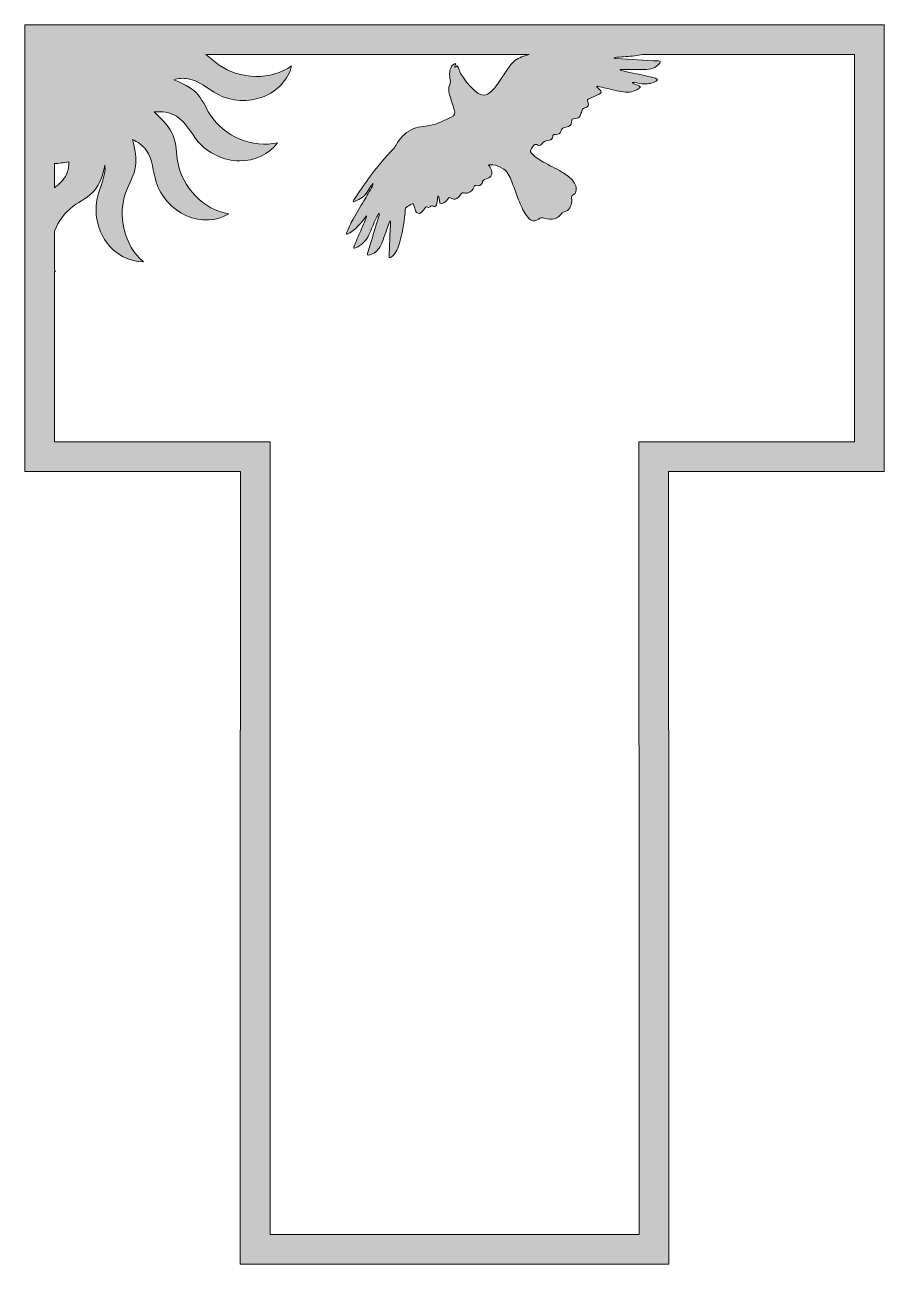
# Model space of a CAD drawing. Header units: millimetres. Extents: x 91 to 649, y -301 to -24.
# Drawn here: x 562.8 to 649.5, y -149.4 to -24.4 of the extents above; entities that cross this region are included whole.
import ezdxf

# ---------------------------------------------------------------- set-up
doc = ezdxf.new("R2010")
doc.units = ezdxf.units.MM
doc.header["$MEASUREMENT"] = 0
doc.layers.add('Layer 7', color=7, linetype='Continuous')

msp = doc.modelspace()

# ---------------------------------------------------------------- hatches: boundary and pattern name
at = {"layer": 'Layer 7'}
h = msp.add_hatch(color=1, dxfattribs=at)
h.dxf.hatch_style = 2
h.paths.add_polyline_path([(649.49, -24.36), (649.49, -24.36), (562.78, -24.36), (562.78, -69.42), (584.53, -69.42), (584.53, -95.5), (584.52, -95.5), (584.52, -149.38), (627.75, -149.38), (627.75, -95.5), (627.74, -95.5), (627.74, -69.42), (649.49, -69.42), (649.49, -66.05)])
edge = h.paths.add_edge_path()
edge.add_spline(control_points=[(566.98, -39.45), (566.71, -40.01), (566.26, -40.41), (565.78, -40.8), (565.78, -40.8), (565.78, -38.36), (565.78, -38.36), (566.21, -38.34), (566.7, -38.27), (567.21, -38.17), (567.23, -38.61), (567.17, -39.04), (566.98, -39.45)], knot_values=[0, 0, 0, 0, 1, 1, 1, 2, 2, 2, 3, 3, 3, 4, 4, 4, 4], degree=3, periodic=1)
edge = h.paths.add_edge_path()
edge.add_spline(control_points=[(627.74, -66.42), (627.74, -66.42), (624.74, -66.42), (624.74, -66.42), (624.74, -66.42), (624.74, -69.42), (624.74, -69.42), (624.74, -69.42), (624.74, -95.5), (624.74, -95.5), (624.74, -95.5), (624.75, -98.5), (624.75, -98.5), (624.75, -98.5), (624.75, -146.38), (624.75, -146.38), (624.75, -146.38), (587.52, -146.38), (587.52, -146.38), (587.52, -146.38), (587.52, -98.5), (587.52, -98.5), (587.52, -98.5), (587.53, -98.5), (587.53, -98.5), (587.53, -98.5), (587.53, -95.5), (587.53, -95.5), (587.53, -95.5), (587.53, -69.42), (587.53, -69.42), (587.53, -69.42), (587.53, -66.42), (587.53, -66.42), (587.53, -66.42), (584.53, -66.42), (584.53, -66.42), (584.53, -66.42), (565.78, -66.42), (565.78, -66.42), (565.78, -66.42), (565.78, -62.26), (565.78, -62.26), (565.78, -62.26), (565.78, -62.26), (565.78, -62.26), (565.78, -62.26), (565.78, -49.18), (565.78, -49.18), (565.81, -49.2), (565.84, -49.22), (565.87, -49.23), (565.83, -49.16), (565.81, -49.09), (565.78, -49.02), (565.78, -49.02), (565.78, -45.18), (565.78, -45.18), (566.16, -44.18), (566.81, -43.29), (567.67, -42.66), (568.39, -42.13), (569.25, -41.75), (569.82, -41.06), (570.29, -40.5), (570.66, -39.55), (570.87, -38.52), (570.96, -39.66), (570.36, -40.67), (570.1, -41.76), (569.75, -43.25), (570.09, -44.99), (571, -46.26), (571.91, -47.53), (573.35, -48.3), (574.75, -48.26), (572.8, -46.68), (572.09, -43.51), (573, -41.16), (573.32, -40.31), (573.83, -39.54), (573.96, -38.61), (574.06, -37.9), (573.92, -36.91), (573.64, -35.92), (574.18, -36.16), (574.66, -36.5), (575.02, -37), (575.7, -37.94), (575.69, -39.14), (576.03, -40.22), (576.49, -41.69), (577.67, -43), (579.1, -43.63), (580.53, -44.26), (582.16, -44.18), (583.35, -43.43), (580.86, -43.07), (578.64, -40.71), (578.22, -38.23), (578.06, -37.33), (578.11, -36.4), (577.74, -35.54), (577.43, -34.81), (576.7, -33.92), (575.83, -33.15), (576.61, -33.08), (577.39, -33.17), (578.08, -33.59), (579.08, -34.19), (579.53, -35.29), (580.27, -36.15), (581.27, -37.32), (582.87, -38.07), (584.43, -38.09), (585.99, -38.11), (587.47, -37.4), (588.26, -36.25), (585.84, -36.89), (582.87, -35.58), (581.51, -33.47), (581.01, -32.7), (580.69, -31.83), (580.02, -31.17), (579.53, -30.71), (578.72, -30.25), (577.81, -29.9), (578.27, -29.77), (578.76, -29.71), (579.25, -29.8), (580.4, -29.99), (581.23, -30.84), (582.24, -31.37), (583.6, -32.09), (585.36, -32.19), (586.82, -31.63), (588.27, -31.07), (589.38, -29.87), (589.7, -28.5), (587.68, -29.99), (584.44, -29.88), (582.39, -28.42), (581.93, -28.09), (581.51, -27.69), (581.05, -27.36), (581.05, -27.36), (613.66, -27.36), (613.66, -27.36), (613.47, -27.42), (613.28, -27.48), (613.09, -27.54), (612.58, -27.71), (612.12, -27.95), (611.83, -28.36), (611.55, -28.75), (611.28, -29.15), (611.01, -29.55), (610.66, -30.08), (610.33, -30.62), (609.86, -31.07), (609.33, -31.57), (608.87, -31.58), (608.28, -31.09), (607.95, -30.81), (607.65, -30.49), (607.37, -30.17), (607.2, -29.98), (607.11, -29.73), (606.93, -29.54), (606.77, -29.36), (606.7, -29.17), (606.64, -28.97), (606.6, -28.86), (606.56, -28.75), (606.51, -28.64), (606.48, -28.58), (606.42, -28.54), (606.37, -28.49), (606.33, -28.53), (606.29, -28.57), (606.25, -28.61), (606.24, -28.63), (606.21, -28.63), (606.19, -28.64), (606.19, -28.64), (606.14, -28.61), (606.14, -28.61), (606.19, -28.51), (606.23, -28.41), (606.28, -28.31), (606.25, -28.29), (606.23, -28.27), (606.2, -28.25), (606.09, -28.34), (605.95, -28.41), (605.87, -28.51), (605.62, -28.88), (605.59, -29.31), (605.68, -29.73), (605.73, -29.97), (605.76, -30.18), (605.65, -30.41), (605.5, -30.72), (605.54, -31.07), (605.64, -31.41), (605.78, -31.91), (605.95, -32.41), (606.11, -32.92), (606.24, -33.32), (606.19, -33.49), (605.8, -33.69), (605.45, -33.87), (605.08, -34.01), (604.73, -34.17), (604.18, -34.41), (603.6, -34.56), (602.98, -34.63), (602.65, -34.67), (602.31, -34.71), (602.02, -34.83), (601.3, -35.12), (600.78, -35.62), (600.39, -36.22), (600.28, -36.4), (600.21, -36.61), (600.07, -36.76), (599.15, -37.76), (598.24, -38.76), (597.46, -39.85), (596.96, -40.56), (596.47, -41.29), (595.98, -42.01), (595.95, -42.05), (595.94, -42.11), (595.91, -42.21), (596.45, -42.02), (596.91, -41.81), (597.2, -41.4), (597.35, -41.19), (597.48, -40.95), (597.63, -40.73), (597.71, -40.61), (597.79, -40.49), (597.88, -40.37), (597.9, -40.38), (597.92, -40.39), (597.93, -40.4), (597.91, -40.48), (597.9, -40.56), (597.86, -40.63), (597.57, -41.12), (597.29, -41.61), (597, -42.1), (596.63, -42.73), (596.25, -43.34), (595.9, -43.97), (595.65, -44.42), (595.45, -44.9), (595.23, -45.37), (595.21, -45.4), (595.23, -45.45), (595.23, -45.49), (595.28, -45.48), (595.34, -45.48), (595.38, -45.46), (595.87, -45.19), (596.27, -44.83), (596.62, -44.42), (596.85, -44.17), (597.05, -43.89), (597.26, -43.62), (597.26, -43.7), (597.25, -43.77), (597.22, -43.84), (596.98, -44.41), (596.73, -44.98), (596.48, -45.56), (596.32, -45.95), (596.15, -46.34), (595.99, -46.74), (595.98, -46.78), (595.98, -46.84), (595.97, -46.89), (596.03, -46.88), (596.09, -46.88), (596.14, -46.86), (596.79, -46.59), (597.24, -46.16), (597.5, -45.56), (597.75, -44.99), (597.98, -44.42), (598.23, -43.86), (598.3, -43.69), (598.4, -43.54), (598.48, -43.38), (598.5, -43.38), (598.52, -43.39), (598.55, -43.4), (598.54, -43.46), (598.54, -43.52), (598.52, -43.58), (598.26, -44.44), (598.01, -45.29), (597.75, -46.14), (597.62, -46.58), (597.48, -47.02), (597.34, -47.46), (597.32, -47.55), (597.33, -47.64), (597.46, -47.61), (597.67, -47.54), (597.9, -47.47), (598.07, -47.35), (598.47, -47.09), (598.68, -46.7), (598.84, -46.29), (599.09, -45.64), (599.3, -44.98), (599.53, -44.32), (599.55, -44.27), (599.59, -44.22), (599.62, -44.17), (599.64, -44.17), (599.67, -44.18), (599.69, -44.19), (599.63, -45.4), (599.58, -46.62), (599.53, -47.87), (599.74, -47.83), (599.87, -47.73), (599.98, -47.61), (600.36, -47.17), (600.52, -46.63), (600.66, -46.09), (600.92, -45.07), (601.11, -44.04), (601.17, -42.98), (601.17, -42.91), (601.2, -42.82), (601.26, -42.78), (601.43, -42.66), (601.6, -42.55), (601.79, -42.45), (601.94, -42.37), (601.99, -42.4), (602.04, -42.56), (602.1, -42.75), (602.13, -42.95), (602.21, -43.14), (602.31, -43.38), (602.57, -43.47), (602.77, -43.31), (602.93, -43.18), (603.04, -43), (603.15, -42.84), (603.22, -42.75), (603.27, -42.67), (603.4, -42.74), (603.55, -42.81), (603.65, -42.77), (603.74, -42.66), (603.77, -42.63), (603.87, -42.61), (603.91, -42.63), (604.12, -42.72), (604.25, -42.7), (604.31, -42.52), (604.38, -42.29), (604.39, -42.05), (604.43, -41.81), (604.43, -41.76), (604.44, -41.7), (604.45, -41.65), (604.47, -41.65), (604.5, -41.65), (604.52, -41.64), (604.55, -41.71), (604.58, -41.78), (604.59, -41.85), (604.61, -41.99), (604.61, -42.12), (604.64, -42.26), (604.66, -42.38), (604.74, -42.43), (604.89, -42.39), (605.14, -42.32), (605.3, -42.16), (605.43, -41.97), (605.6, -41.74), (605.6, -41.75), (605.86, -41.87), (606.17, -42.02), (606.33, -41.98), (606.53, -41.75), (606.62, -41.64), (606.71, -41.53), (606.8, -41.41), (606.88, -41.31), (606.97, -41.28), (607.12, -41.32), (607.24, -41.35), (607.4, -41.35), (607.52, -41.31), (607.82, -41.2), (608.03, -41), (608.12, -40.71), (608.14, -40.63), (608.14, -40.51), (608.3, -40.57), (608.54, -40.65), (608.87, -40.53), (608.92, -40.32), (608.98, -40.1), (609.04, -39.98), (609.34, -39.9), (609.86, -39.77), (610.07, -39.35), (609.78, -38.82), (609.73, -38.71), (609.66, -38.62), (609.57, -38.48), (609.74, -38.48), (609.88, -38.49), (610.01, -38.49), (610.38, -38.49), (610.67, -38.71), (610.97, -38.85), (611.16, -38.94), (611.34, -39.09), (611.46, -39.26), (611.61, -39.46), (611.72, -39.7), (611.81, -39.93), (612.11, -40.69), (612.38, -41.46), (612.68, -42.22), (612.9, -42.76), (613.15, -43.3), (613.53, -43.78), (613.89, -44.24), (614.22, -44.2), (614.63, -43.95), (614.81, -43.83), (614.96, -43.78), (615.19, -43.87), (615.95, -44.13), (616.63, -43.92), (616.99, -43.34), (617.03, -43.29), (617.12, -43.26), (617.19, -43.23), (617.31, -43.18), (617.48, -43.16), (617.55, -43.08), (617.86, -42.73), (618.05, -42.33), (617.95, -41.85), (617.91, -41.68), (617.96, -41.59), (618.11, -41.51), (618.2, -41.47), (618.3, -41.39), (618.33, -41.3), (618.47, -40.93), (618.43, -40.56), (618.15, -40.2), (617.83, -39.78), (617.41, -39.46), (616.94, -39.18), (616.35, -38.84), (615.72, -38.54), (615.11, -38.2), (614.68, -37.96), (614.27, -37.7), (613.93, -37.35), (613.82, -37.23), (613.76, -37.1), (613.83, -36.97), (613.92, -36.81), (614.03, -36.65), (614.15, -36.51), (614.25, -36.41), (614.39, -36.37), (614.53, -36.5), (614.63, -36.59), (614.73, -36.57), (614.82, -36.5), (614.87, -36.46), (614.93, -36.42), (614.96, -36.37), (615.13, -36.13), (615.38, -36.02), (615.7, -35.99), (615.94, -35.96), (616.05, -35.83), (616.06, -35.61), (616.06, -35.46), (616.12, -35.39), (616.31, -35.41), (616.68, -35.43), (616.79, -35.37), (616.89, -35.05), (616.96, -34.82), (617.11, -34.71), (617.38, -34.67), (617.78, -34.62), (617.91, -34.48), (617.94, -34.18), (617.97, -33.85), (617.98, -33.84), (618.35, -33.81), (618.55, -33.79), (618.73, -33.73), (618.8, -33.55), (618.87, -33.39), (618.93, -33.24), (618.97, -33.08), (619, -32.91), (619.07, -32.8), (619.27, -32.75), (619.65, -32.65), (619.73, -32.49), (619.59, -32.14), (619.5, -31.91), (619.51, -31.9), (619.75, -31.8), (620.08, -31.66), (620.4, -31.51), (620.72, -31.36), (620.99, -31.22), (621, -31.09), (620.78, -30.88), (620.73, -30.83), (620.66, -30.78), (620.6, -30.73), (620.55, -30.69), (620.51, -30.64), (620.45, -30.57), (620.53, -30.57), (620.56, -30.56), (620.6, -30.56), (620.87, -30.63), (621.13, -30.69), (621.4, -30.75), (621.99, -30.88), (622.59, -31.04), (623.18, -31.13), (623.74, -31.22), (624.25, -31.09), (624.7, -30.83), (624.78, -30.78), (624.83, -30.69), (624.89, -30.62), (624.8, -30.56), (624.72, -30.5), (624.63, -30.45), (624.56, -30.42), (624.47, -30.4), (624.39, -30.37), (624.29, -30.33), (624.19, -30.28), (624.09, -30.24), (624.09, -30.22), (624.1, -30.2), (624.11, -30.18), (624.16, -30.18), (624.22, -30.18), (624.28, -30.19), (624.62, -30.24), (624.95, -30.3), (625.28, -30.32), (625.73, -30.35), (626.13, -30.24), (626.49, -30.03), (626.54, -29.99), (626.61, -29.91), (626.6, -29.88), (626.58, -29.82), (626.49, -29.76), (626.42, -29.74), (626.05, -29.65), (625.67, -29.57), (625.3, -29.48), (624.52, -29.31), (623.73, -29.14), (622.95, -28.97), (622.91, -28.96), (622.87, -28.94), (622.84, -28.92), (622.84, -28.9), (622.84, -28.88), (622.84, -28.87), (622.95, -28.86), (623.06, -28.86), (623.17, -28.86), (623.86, -28.86), (624.55, -28.87), (625.25, -28.87), (625.9, -28.87), (626.48, -28.73), (626.84, -28.22), (626.87, -28.17), (626.88, -28.11), (626.9, -28.06), (626.84, -28.04), (626.79, -28.01), (626.73, -28.01), (625.3, -27.93), (623.87, -27.85), (622.44, -27.77), (622.38, -27.77), (622.32, -27.75), (622.26, -27.74), (622.26, -27.72), (622.25, -27.71), (622.25, -27.69), (622.34, -27.67), (622.43, -27.65), (622.52, -27.64), (623.12, -27.59), (623.73, -27.56), (624.32, -27.48), (624.58, -27.45), (624.84, -27.4), (625.09, -27.36), (625.09, -27.36), (646.49, -27.36), (646.49, -27.36), (646.49, -27.36), (646.49, -66.42), (646.49, -66.42), (646.49, -66.42), (627.74, -66.42), (627.74, -66.42)], knot_values=[0, 0, 0, 0, 1, 1, 1, 2, 2, 2, 3, 3, 3, 4, 4, 4, 5, 5, 5, 6, 6, 6, 7, 7, 7, 8, 8, 8, 9, 9, 9, 10, 10, 10, 11, 11, 11, 12, 12, 12, 13, 13, 13, 14, 14, 14, 15, 15, 15, 16, 16, 16, 17, 17, 17, 18, 18, 18, 19, 19, 19, 20, 20, 20, 21, 21, 21, 22, 22, 22, 23, 23, 23, 24, 24, 24, 25, 25, 25, 26, 26, 26, 27, 27, 27, 28, 28, 28, 29, 29, 29, 30, 30, 30, 31, 31, 31, 32, 32, 32, 33, 33, 33, 34, 34, 34, 35, 35, 35, 36, 36, 36, 37, 37, 37, 38, 38, 38, 39, 39, 39, 40, 40, 40, 41, 41, 41, 42, 42, 42, 43, 43, 43, 44, 44, 44, 45, 45, 45, 46, 46, 46, 47, 47, 47, 48, 48, 48, 49, 49, 49, 50, 50, 50, 51, 51, 51, 52, 52, 52, 53, 53, 53, 54, 54, 54, 55, 55, 55, 56, 56, 56, 57, 57, 57, 58, 58, 58, 59, 59, 59, 60, 60, 60, 61, 61, 61, 62, 62, 62, 63, 63, 63, 64, 64, 64, 65, 65, 65, 66, 66, 66, 67, 67, 67, 68, 68, 68, 69, 69, 69, 70, 70, 70, 71, 71, 71, 72, 72, 72, 73, 73, 73, 74, 74, 74, 75, 75, 75, 76, 76, 76, 77, 77, 77, 78, 78, 78, 79, 79, 79, 80, 80, 80, 81, 81, 81, 82, 82, 82, 83, 83, 83, 84, 84, 84, 85, 85, 85, 86, 86, 86, 87, 87, 87, 88, 88, 88, 89, 89, 89, 90, 90, 90, 91, 91, 91, 92, 92, 92, 93, 93, 93, 94, 94, 94, 95, 95, 95, 96, 96, 96, 97, 97, 97, 98, 98, 98, 99, 99, 99, 100, 100, 100, 101, 101, 101, 102, 102, 102, 103, 103, 103, 104, 104, 104, 105, 105, 105, 106, 106, 106, 107, 107, 107, 108, 108, 108, 109, 109, 109, 110, 110, 110, 111, 111, 111, 112, 112, 112, 113, 113, 113, 114, 114, 114, 115, 115, 115, 116, 116, 116, 117, 117, 117, 118, 118, 118, 119, 119, 119, 120, 120, 120, 121, 121, 121, 122, 122, 122, 123, 123, 123, 124, 124, 124, 125, 125, 125, 126, 126, 126, 127, 127, 127, 128, 128, 128, 129, 129, 129, 130, 130, 130, 131, 131, 131, 132, 132, 132, 133, 133, 133, 134, 134, 134, 135, 135, 135, 136, 136, 136, 137, 137, 137, 138, 138, 138, 139, 139, 139, 140, 140, 140, 141, 141, 141, 142, 142, 142, 143, 143, 143, 144, 144, 144, 145, 145, 145, 146, 146, 146, 147, 147, 147, 148, 148, 148, 149, 149, 149, 150, 150, 150, 151, 151, 151, 152, 152, 152, 153, 153, 153, 154, 154, 154, 155, 155, 155, 156, 156, 156, 157, 157, 157, 158, 158, 158, 159, 159, 159, 160, 160, 160, 161, 161, 161, 162, 162, 162, 163, 163, 163, 164, 164, 164, 165, 165, 165, 166, 166, 166, 167, 167, 167, 168, 168, 168, 169, 169, 169, 170, 170, 170, 171, 171, 171, 172, 172, 172, 173, 173, 173, 174, 174, 174, 175, 175, 175, 176, 176, 176, 177, 177, 177, 178, 178, 178, 179, 179, 179, 180, 180, 180, 181, 181, 181, 182, 182, 182, 183, 183, 183, 184, 184, 184, 185, 185, 185, 186, 186, 186, 187, 187, 187, 188, 188, 188, 189, 189, 189, 190, 190, 190, 191, 191, 191, 192, 192, 192, 193, 193, 193, 194, 194, 194, 195, 195, 195, 196, 196, 196, 197, 197, 197, 198, 198, 198, 199, 199, 199, 200, 200, 200, 201, 201, 201, 202, 202, 202, 203, 203, 203, 204, 204, 204, 205, 205, 205, 206, 206, 206, 207, 207, 207, 208, 208, 208, 209, 209, 209, 210, 210, 210, 211, 211, 211, 211], degree=3, periodic=1)

# ---------------------------------------------------------------- linework, layer by layer
at = {"layer": 'Layer 7', "lineweight": 0}
msp.add_lwpolyline([(649.49, -24.36), (649.49, -24.36), (649.49, -24.36), (562.78, -24.36), (562.78, -69.42), (584.53, -69.42), (584.53, -95.5), (584.52, -95.5), (584.52, -149.38), (627.75, -149.38), (627.75, -95.5), (627.74, -95.5), (627.74, -69.42), (649.49, -69.42), (649.49, -66.05), (649.49, -66.05), (649.49, -24.36)], dxfattribs=at)
for points, knots in [([(627.74, -66.42), (627.74, -66.42), (624.74, -66.42), (624.74, -66.42), (624.74, -66.42), (624.74, -69.42), (624.74, -69.42), (624.74, -69.42), (624.74, -95.5), (624.74, -95.5), (624.74, -95.5), (624.75, -98.5), (624.75, -98.5), (624.75, -98.5), (624.75, -146.38), (624.75, -146.38), (624.75, -146.38), (587.52, -146.38), (587.52, -146.38), (587.52, -146.38), (587.52, -98.5), (587.52, -98.5), (587.52, -98.5), (587.53, -98.5), (587.53, -98.5), (587.53, -98.5), (587.53, -95.5), (587.53, -95.5), (587.53, -95.5), (587.53, -69.42), (587.53, -69.42), (587.53, -69.42), (587.53, -66.42), (587.53, -66.42), (587.53, -66.42), (584.53, -66.42), (584.53, -66.42), (584.53, -66.42), (565.78, -66.42), (565.78, -66.42), (565.78, -66.42), (565.78, -62.26), (565.78, -62.26), (565.78, -62.26), (565.78, -62.26), (565.78, -62.26), (565.78, -62.26), (565.78, -49.18), (565.78, -49.18), (565.81, -49.2), (565.84, -49.22), (565.87, -49.23), (565.83, -49.16), (565.81, -49.09), (565.78, -49.02), (565.78, -49.02), (565.78, -45.18), (565.78, -45.18), (566.16, -44.18), (566.81, -43.29), (567.67, -42.66), (568.39, -42.13), (569.25, -41.75), (569.82, -41.06), (570.29, -40.5), (570.66, -39.55), (570.87, -38.52), (570.96, -39.66), (570.36, -40.67), (570.1, -41.76), (569.75, -43.25), (570.09, -44.99), (571, -46.26), (571.91, -47.53), (573.35, -48.3), (574.75, -48.26), (572.8, -46.68), (572.09, -43.51), (573, -41.16), (573.32, -40.31), (573.83, -39.54), (573.96, -38.61), (574.06, -37.9), (573.92, -36.91), (573.64, -35.92), (574.18, -36.16), (574.66, -36.5), (575.02, -37), (575.7, -37.94), (575.69, -39.14), (576.03, -40.22), (576.49, -41.69), (577.67, -43), (579.1, -43.63), (580.53, -44.26), (582.16, -44.18), (583.35, -43.43), (580.86, -43.07), (578.64, -40.71), (578.22, -38.23), (578.06, -37.33), (578.11, -36.4), (577.74, -35.54), (577.43, -34.81), (576.7, -33.92), (575.83, -33.15), (576.61, -33.08), (577.39, -33.17), (578.08, -33.59), (579.08, -34.19), (579.53, -35.29), (580.27, -36.15), (581.27, -37.32), (582.87, -38.07), (584.43, -38.09), (585.99, -38.11), (587.47, -37.4), (588.26, -36.25), (585.84, -36.89), (582.87, -35.58), (581.51, -33.47), (581.01, -32.7), (580.69, -31.83), (580.02, -31.17), (579.53, -30.71), (578.72, -30.25), (577.81, -29.9), (578.27, -29.77), (578.76, -29.71), (579.25, -29.8), (580.4, -29.99), (581.23, -30.84), (582.24, -31.37), (583.6, -32.09), (585.36, -32.19), (586.82, -31.63), (588.27, -31.07), (589.38, -29.87), (589.7, -28.5), (587.68, -29.99), (584.44, -29.88), (582.39, -28.42), (581.93, -28.09), (581.51, -27.69), (581.05, -27.36), (581.05, -27.36), (613.66, -27.36), (613.66, -27.36), (613.47, -27.42), (613.28, -27.48), (613.09, -27.54), (612.58, -27.71), (612.12, -27.95), (611.83, -28.36), (611.55, -28.75), (611.28, -29.15), (611.01, -29.55), (610.66, -30.08), (610.33, -30.62), (609.86, -31.07), (609.33, -31.57), (608.87, -31.58), (608.28, -31.09), (607.95, -30.81), (607.65, -30.49), (607.37, -30.17), (607.2, -29.98), (607.11, -29.73), (606.93, -29.54), (606.77, -29.36), (606.7, -29.17), (606.64, -28.97), (606.6, -28.86), (606.56, -28.75), (606.51, -28.64), (606.48, -28.58), (606.42, -28.54), (606.37, -28.49), (606.33, -28.53), (606.29, -28.57), (606.25, -28.61), (606.24, -28.63), (606.21, -28.63), (606.19, -28.64), (606.19, -28.64), (606.14, -28.61), (606.14, -28.61), (606.19, -28.51), (606.23, -28.41), (606.28, -28.31), (606.25, -28.29), (606.23, -28.27), (606.2, -28.25), (606.09, -28.34), (605.95, -28.41), (605.87, -28.51), (605.62, -28.88), (605.59, -29.31), (605.68, -29.73), (605.73, -29.97), (605.76, -30.18), (605.65, -30.41), (605.5, -30.72), (605.54, -31.07), (605.64, -31.41), (605.78, -31.91), (605.95, -32.41), (606.11, -32.92), (606.24, -33.32), (606.19, -33.49), (605.8, -33.69), (605.45, -33.87), (605.08, -34.01), (604.73, -34.17), (604.18, -34.41), (603.6, -34.56), (602.98, -34.63), (602.65, -34.67), (602.31, -34.71), (602.02, -34.83), (601.3, -35.12), (600.78, -35.62), (600.39, -36.22), (600.28, -36.4), (600.21, -36.61), (600.07, -36.76), (599.15, -37.76), (598.24, -38.76), (597.46, -39.85), (596.96, -40.56), (596.47, -41.29), (595.98, -42.01), (595.95, -42.05), (595.94, -42.11), (595.91, -42.21), (596.45, -42.02), (596.91, -41.81), (597.2, -41.4), (597.35, -41.19), (597.48, -40.95), (597.63, -40.73), (597.71, -40.61), (597.79, -40.49), (597.88, -40.37), (597.9, -40.38), (597.92, -40.39), (597.93, -40.4), (597.91, -40.48), (597.9, -40.56), (597.86, -40.63), (597.57, -41.12), (597.29, -41.61), (597, -42.1), (596.63, -42.73), (596.25, -43.34), (595.9, -43.97), (595.65, -44.42), (595.45, -44.9), (595.23, -45.37), (595.21, -45.4), (595.23, -45.45), (595.23, -45.49), (595.28, -45.48), (595.34, -45.48), (595.38, -45.46), (595.87, -45.19), (596.27, -44.83), (596.62, -44.42), (596.85, -44.17), (597.05, -43.89), (597.26, -43.62), (597.26, -43.7), (597.25, -43.77), (597.22, -43.84), (596.98, -44.41), (596.73, -44.98), (596.48, -45.56), (596.32, -45.95), (596.15, -46.34), (595.99, -46.74), (595.98, -46.78), (595.98, -46.84), (595.97, -46.89), (596.03, -46.88), (596.09, -46.88), (596.14, -46.86), (596.79, -46.59), (597.24, -46.16), (597.5, -45.56), (597.75, -44.99), (597.98, -44.42), (598.23, -43.86), (598.3, -43.69), (598.4, -43.54), (598.48, -43.38), (598.5, -43.38), (598.52, -43.39), (598.55, -43.4), (598.54, -43.46), (598.54, -43.52), (598.52, -43.58), (598.26, -44.44), (598.01, -45.29), (597.75, -46.14), (597.62, -46.58), (597.48, -47.02), (597.34, -47.46), (597.32, -47.55), (597.33, -47.64), (597.46, -47.61), (597.67, -47.54), (597.9, -47.47), (598.07, -47.35), (598.47, -47.09), (598.68, -46.7), (598.84, -46.29), (599.09, -45.64), (599.3, -44.98), (599.53, -44.32), (599.55, -44.27), (599.59, -44.22), (599.62, -44.17), (599.64, -44.17), (599.67, -44.18), (599.69, -44.19), (599.63, -45.4), (599.58, -46.62), (599.53, -47.87), (599.74, -47.83), (599.87, -47.73), (599.98, -47.61), (600.36, -47.17), (600.52, -46.63), (600.66, -46.09), (600.92, -45.07), (601.11, -44.04), (601.17, -42.98), (601.17, -42.91), (601.2, -42.82), (601.26, -42.78), (601.43, -42.66), (601.6, -42.55), (601.79, -42.45), (601.94, -42.37), (601.99, -42.4), (602.04, -42.56), (602.1, -42.75), (602.13, -42.95), (602.21, -43.14), (602.31, -43.38), (602.57, -43.47), (602.77, -43.31), (602.93, -43.18), (603.04, -43), (603.15, -42.84), (603.22, -42.75), (603.27, -42.67), (603.4, -42.74), (603.55, -42.81), (603.65, -42.77), (603.74, -42.66), (603.77, -42.63), (603.87, -42.61), (603.91, -42.63), (604.12, -42.72), (604.25, -42.7), (604.31, -42.52), (604.38, -42.29), (604.39, -42.05), (604.43, -41.81), (604.43, -41.76), (604.44, -41.7), (604.45, -41.65), (604.47, -41.65), (604.5, -41.65), (604.52, -41.64), (604.55, -41.71), (604.58, -41.78), (604.59, -41.85), (604.61, -41.99), (604.61, -42.12), (604.64, -42.26), (604.66, -42.38), (604.74, -42.43), (604.89, -42.39), (605.14, -42.32), (605.3, -42.16), (605.43, -41.97), (605.6, -41.74), (605.6, -41.75), (605.86, -41.87), (606.17, -42.02), (606.33, -41.98), (606.53, -41.75), (606.62, -41.64), (606.71, -41.53), (606.8, -41.41), (606.88, -41.31), (606.97, -41.28), (607.12, -41.32), (607.24, -41.35), (607.4, -41.35), (607.52, -41.31), (607.82, -41.2), (608.03, -41), (608.12, -40.71), (608.14, -40.63), (608.14, -40.51), (608.3, -40.57), (608.54, -40.65), (608.87, -40.53), (608.92, -40.32), (608.98, -40.1), (609.04, -39.98), (609.34, -39.9), (609.86, -39.77), (610.07, -39.35), (609.78, -38.82), (609.73, -38.71), (609.66, -38.62), (609.57, -38.48), (609.74, -38.48), (609.88, -38.49), (610.01, -38.49), (610.38, -38.49), (610.67, -38.71), (610.97, -38.85), (611.16, -38.94), (611.34, -39.09), (611.46, -39.26), (611.61, -39.46), (611.72, -39.7), (611.81, -39.93), (612.11, -40.69), (612.38, -41.46), (612.68, -42.22), (612.9, -42.76), (613.15, -43.3), (613.53, -43.78), (613.89, -44.24), (614.22, -44.2), (614.63, -43.95), (614.81, -43.83), (614.96, -43.78), (615.19, -43.87), (615.95, -44.13), (616.63, -43.92), (616.99, -43.34), (617.03, -43.29), (617.12, -43.26), (617.19, -43.23), (617.31, -43.18), (617.48, -43.16), (617.55, -43.08), (617.86, -42.73), (618.05, -42.33), (617.95, -41.85), (617.91, -41.68), (617.96, -41.59), (618.11, -41.51), (618.2, -41.47), (618.3, -41.39), (618.33, -41.3), (618.47, -40.93), (618.43, -40.56), (618.15, -40.2), (617.83, -39.78), (617.41, -39.46), (616.94, -39.18), (616.35, -38.84), (615.72, -38.54), (615.11, -38.2), (614.68, -37.96), (614.27, -37.7), (613.93, -37.35), (613.82, -37.23), (613.76, -37.1), (613.83, -36.97), (613.92, -36.81), (614.03, -36.65), (614.15, -36.51), (614.25, -36.41), (614.39, -36.37), (614.53, -36.5), (614.63, -36.59), (614.73, -36.57), (614.82, -36.5), (614.87, -36.46), (614.93, -36.42), (614.96, -36.37), (615.13, -36.13), (615.38, -36.02), (615.7, -35.99), (615.94, -35.96), (616.05, -35.83), (616.06, -35.61), (616.06, -35.46), (616.12, -35.39), (616.31, -35.41), (616.68, -35.43), (616.79, -35.37), (616.89, -35.05), (616.96, -34.82), (617.11, -34.71), (617.38, -34.67), (617.78, -34.62), (617.91, -34.48), (617.94, -34.18), (617.97, -33.85), (617.98, -33.84), (618.35, -33.81), (618.55, -33.79), (618.73, -33.73), (618.8, -33.55), (618.87, -33.39), (618.93, -33.24), (618.97, -33.08), (619, -32.91), (619.07, -32.8), (619.27, -32.75), (619.65, -32.65), (619.73, -32.49), (619.59, -32.14), (619.5, -31.91), (619.51, -31.9), (619.75, -31.8), (620.08, -31.66), (620.4, -31.51), (620.72, -31.36), (620.99, -31.22), (621, -31.09), (620.78, -30.88), (620.73, -30.83), (620.66, -30.78), (620.6, -30.73), (620.55, -30.69), (620.51, -30.64), (620.45, -30.57), (620.53, -30.57), (620.56, -30.56), (620.6, -30.56), (620.87, -30.63), (621.13, -30.69), (621.4, -30.75), (621.99, -30.88), (622.59, -31.04), (623.18, -31.13), (623.74, -31.22), (624.25, -31.09), (624.7, -30.83), (624.78, -30.78), (624.83, -30.69), (624.89, -30.62), (624.8, -30.56), (624.72, -30.5), (624.63, -30.45), (624.56, -30.42), (624.47, -30.4), (624.39, -30.37), (624.29, -30.33), (624.19, -30.28), (624.09, -30.24), (624.09, -30.22), (624.1, -30.2), (624.11, -30.18), (624.16, -30.18), (624.22, -30.18), (624.28, -30.19), (624.62, -30.24), (624.95, -30.3), (625.28, -30.32), (625.73, -30.35), (626.13, -30.24), (626.49, -30.03), (626.54, -29.99), (626.61, -29.91), (626.6, -29.88), (626.58, -29.82), (626.49, -29.76), (626.42, -29.74), (626.05, -29.65), (625.67, -29.57), (625.3, -29.48), (624.52, -29.31), (623.73, -29.14), (622.95, -28.97), (622.91, -28.96), (622.87, -28.94), (622.84, -28.92), (622.84, -28.9), (622.84, -28.88), (622.84, -28.87), (622.95, -28.86), (623.06, -28.86), (623.17, -28.86), (623.86, -28.86), (624.55, -28.87), (625.25, -28.87), (625.9, -28.87), (626.48, -28.73), (626.84, -28.22), (626.87, -28.17), (626.88, -28.11), (626.9, -28.06), (626.84, -28.04), (626.79, -28.01), (626.73, -28.01), (625.3, -27.93), (623.87, -27.85), (622.44, -27.77), (622.38, -27.77), (622.32, -27.75), (622.26, -27.74), (622.26, -27.72), (622.25, -27.71), (622.25, -27.69), (622.34, -27.67), (622.43, -27.65), (622.52, -27.64), (623.12, -27.59), (623.73, -27.56), (624.32, -27.48), (624.58, -27.45), (624.84, -27.4), (625.09, -27.36), (625.09, -27.36), (646.49, -27.36), (646.49, -27.36), (646.49, -27.36), (646.49, -66.42), (646.49, -66.42), (646.49, -66.42), (627.74, -66.42), (627.74, -66.42)], [0, 0, 0, 0, 1, 1, 1, 2, 2, 2, 3, 3, 3, 4, 4, 4, 5, 5, 5, 6, 6, 6, 7, 7, 7, 8, 8, 8, 9, 9, 9, 10, 10, 10, 11, 11, 11, 12, 12, 12, 13, 13, 13, 14, 14, 14, 15, 15, 15, 16, 16, 16, 17, 17, 17, 18, 18, 18, 19, 19, 19, 20, 20, 20, 21, 21, 21, 22, 22, 22, 23, 23, 23, 24, 24, 24, 25, 25, 25, 26, 26, 26, 27, 27, 27, 28, 28, 28, 29, 29, 29, 30, 30, 30, 31, 31, 31, 32, 32, 32, 33, 33, 33, 34, 34, 34, 35, 35, 35, 36, 36, 36, 37, 37, 37, 38, 38, 38, 39, 39, 39, 40, 40, 40, 41, 41, 41, 42, 42, 42, 43, 43, 43, 44, 44, 44, 45, 45, 45, 46, 46, 46, 47, 47, 47, 48, 48, 48, 49, 49, 49, 50, 50, 50, 51, 51, 51, 52, 52, 52, 53, 53, 53, 54, 54, 54, 55, 55, 55, 56, 56, 56, 57, 57, 57, 58, 58, 58, 59, 59, 59, 60, 60, 60, 61, 61, 61, 62, 62, 62, 63, 63, 63, 64, 64, 64, 65, 65, 65, 66, 66, 66, 67, 67, 67, 68, 68, 68, 69, 69, 69, 70, 70, 70, 71, 71, 71, 72, 72, 72, 73, 73, 73, 74, 74, 74, 75, 75, 75, 76, 76, 76, 77, 77, 77, 78, 78, 78, 79, 79, 79, 80, 80, 80, 81, 81, 81, 82, 82, 82, 83, 83, 83, 84, 84, 84, 85, 85, 85, 86, 86, 86, 87, 87, 87, 88, 88, 88, 89, 89, 89, 90, 90, 90, 91, 91, 91, 92, 92, 92, 93, 93, 93, 94, 94, 94, 95, 95, 95, 96, 96, 96, 97, 97, 97, 98, 98, 98, 99, 99, 99, 100, 100, 100, 101, 101, 101, 102, 102, 102, 103, 103, 103, 104, 104, 104, 105, 105, 105, 106, 106, 106, 107, 107, 107, 108, 108, 108, 109, 109, 109, 110, 110, 110, 111, 111, 111, 112, 112, 112, 113, 113, 113, 114, 114, 114, 115, 115, 115, 116, 116, 116, 117, 117, 117, 118, 118, 118, 119, 119, 119, 120, 120, 120, 121, 121, 121, 122, 122, 122, 123, 123, 123, 124, 124, 124, 125, 125, 125, 126, 126, 126, 127, 127, 127, 128, 128, 128, 129, 129, 129, 130, 130, 130, 131, 131, 131, 132, 132, 132, 133, 133, 133, 134, 134, 134, 135, 135, 135, 136, 136, 136, 137, 137, 137, 138, 138, 138, 139, 139, 139, 140, 140, 140, 141, 141, 141, 142, 142, 142, 143, 143, 143, 144, 144, 144, 145, 145, 145, 146, 146, 146, 147, 147, 147, 148, 148, 148, 149, 149, 149, 150, 150, 150, 151, 151, 151, 152, 152, 152, 153, 153, 153, 154, 154, 154, 155, 155, 155, 156, 156, 156, 157, 157, 157, 158, 158, 158, 159, 159, 159, 160, 160, 160, 161, 161, 161, 162, 162, 162, 163, 163, 163, 164, 164, 164, 165, 165, 165, 166, 166, 166, 167, 167, 167, 168, 168, 168, 169, 169, 169, 170, 170, 170, 171, 171, 171, 172, 172, 172, 173, 173, 173, 174, 174, 174, 175, 175, 175, 176, 176, 176, 177, 177, 177, 178, 178, 178, 179, 179, 179, 180, 180, 180, 181, 181, 181, 182, 182, 182, 183, 183, 183, 184, 184, 184, 185, 185, 185, 186, 186, 186, 187, 187, 187, 188, 188, 188, 189, 189, 189, 190, 190, 190, 191, 191, 191, 192, 192, 192, 193, 193, 193, 194, 194, 194, 195, 195, 195, 196, 196, 196, 197, 197, 197, 198, 198, 198, 199, 199, 199, 200, 200, 200, 201, 201, 201, 202, 202, 202, 203, 203, 203, 204, 204, 204, 205, 205, 205, 206, 206, 206, 207, 207, 207, 208, 208, 208, 209, 209, 209, 210, 210, 210, 211, 211, 211, 211]), ([(566.98, -39.45), (566.71, -40.01), (566.26, -40.41), (565.78, -40.8), (565.78, -40.8), (565.78, -38.36), (565.78, -38.36), (566.21, -38.34), (566.7, -38.27), (567.21, -38.17), (567.23, -38.61), (567.17, -39.04), (566.98, -39.45)], [0, 0, 0, 0, 1, 1, 1, 2, 2, 2, 3, 3, 3, 4, 4, 4, 4])]:
    msp.add_open_spline(points, degree=3, knots=knots, dxfattribs=at)

doc.saveas('drawing.dxf')
